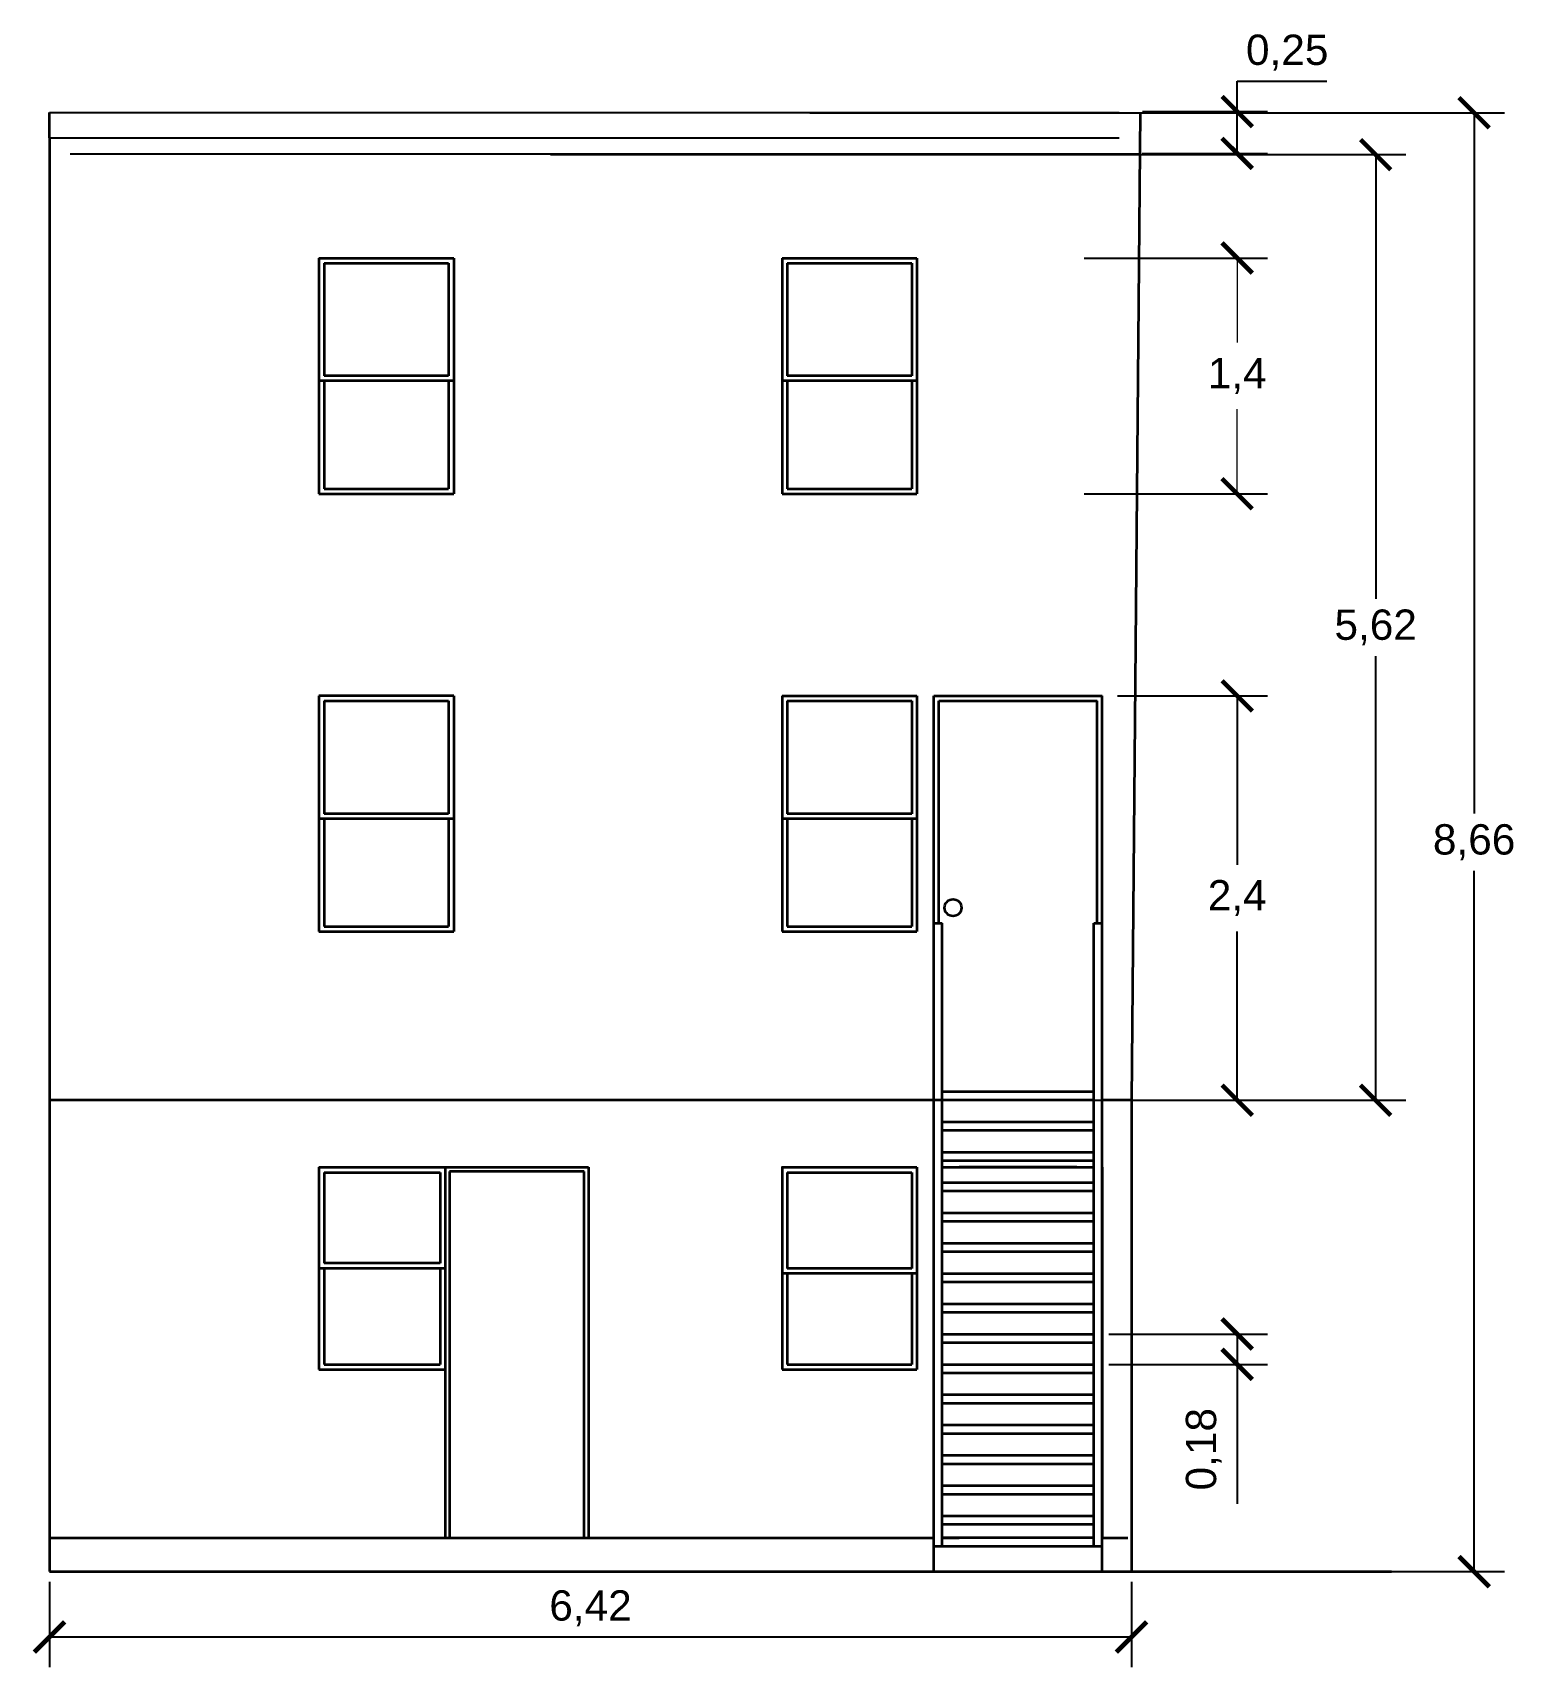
# Model space of a CAD drawing. Header units: millimetres. Extents: x 3027.51 to 3036.3, y 1824.36 to 1834.07.
import ezdxf

# ---------------------------------------------------------------- set-up
doc = ezdxf.new("R2010")
doc.units = ezdxf.units.MM
doc.linetypes.add('ACAD_ISO02W100', pattern=[15, 12, -3])
doc.linetypes.add('NASCOSTA', pattern=[9.525, 6.35, -3.175])
for name, color, linetype, lineweight in [('A-FLOR', 7, 'Continuous', 35), ('A-FLOR-STRS- EXTR', 7, 'Continuous', 35), ('A-WALL-FULL-EXTR', 7, 'Continuous', 35)]:
    doc.layers.add(name, color=color, linetype=linetype, lineweight=lineweight)
doc.layers.add('A-ROOF', color=7, linetype='NASCOSTA')
doc.styles.get("Standard").update_dxf_attribs({"font": 'arial.ttf'})
doc.dimstyles.new('ISO-25', dxfattribs={"dimtxt": 2.5, "dimasz": 2.5, "dimexe": 1.25, "dimexo": 0.625, "dimtad": 1, "dimtxsty": 'Standard', "dimcen": 2.5, "dimadec": 0, "dimazin": 0, "dimtfac": 1, "dimtmove": 0, "dimatfit": 3, "dimfxl": 1, "dimarcsym": 0})

# ---------------------------------------------------------------- blocks, each defined once
blk = doc.blocks.new('_ArchTick')
at = {"color": 0, "linetype": 'ByBlock', "const_width": 0.15}
blk.add_lwpolyline([(-0.5, -0.5), (0.5, 0.5)], dxfattribs=at)
blk = doc.blocks.new('*D3')
at = {"color": 0, "lineweight": -2, "transparency": 16777216}
for p, q in [((3032.1208, 1833.5966), (3036.2444, 1833.5966)), ((3036.0644, 1833.5966), (3036.0644, 1829.4354)), ((3036.0644, 1824.9328), (3036.0644, 1829.094)), ((3032.07, 1824.9328), (3036.2444, 1824.9328))]:
    blk.add_line(p, q, dxfattribs=at)
at = {"layer": 'Defpoints', "color": 0, "transparency": 16777216}
for p in [(3032.0583, 1833.5966), (3036.0644, 1833.5966), (3032.0075, 1824.9328)]:
    blk.add_point(p, dxfattribs=at)
at = {"color": 0, "lineweight": -2, "transparency": 16777216, "xscale": 0.18, "yscale": 0.18, "zscale": 0.18}
for p, rotation in [((3036.0644, 1833.5966), 90), ((3036.0644, 1824.9328), 270)]:
    blk.add_blockref('_ArchTick', p, dxfattribs=dict(at, rotation=rotation))
at = {"color": 0, "transparency": 16777216, "insert": (3036.0644, 1829.2647), "char_height": 0.18, "attachment_point": 5}
blk.add_mtext('8,66', dxfattribs=at)
blk = doc.blocks.new('*D4')
at = {"color": 0, "lineweight": -2, "transparency": 16777216}
for p, q in [((3034.6578, 1833.6032), (3034.6578, 1833.7832)), ((3034.6578, 1833.7832), (3035.1892, 1833.7832)), ((3034.0958, 1833.6032), (3034.8378, 1833.6032)), ((3034.6578, 1833.3551), (3034.6578, 1833.6032)), ((3034.0937, 1833.3551), (3034.8378, 1833.3551))]:
    blk.add_line(p, q, dxfattribs=at)
at = {"layer": 'Defpoints', "color": 0, "transparency": 16777216}
for p in [(3034.0333, 1833.6032), (3034.6578, 1833.6032), (3034.0312, 1833.3551)]:
    blk.add_point(p, dxfattribs=at)
at = {"color": 0, "lineweight": -2, "transparency": 16777216, "xscale": 0.18, "yscale": 0.18, "zscale": 0.18}
for p, rotation in [((3034.6578, 1833.6032), 90), ((3034.6578, 1833.3551), 270)]:
    blk.add_blockref('_ArchTick', p, dxfattribs=dict(at, rotation=rotation))
at = {"color": 0, "transparency": 16777216, "insert": (3034.9547, 1833.9539), "char_height": 0.18, "attachment_point": 5}
blk.add_mtext('0,25', dxfattribs=at)
blk = doc.blocks.new('*D5')
at = {"color": 0, "lineweight": -2, "transparency": 16777216}
for p, q in [((3030.581, 1833.3477), (3035.6599, 1833.3477)), ((3035.4799, 1833.3477), (3035.4799, 1830.7105)), ((3035.4799, 1827.732), (3035.4799, 1830.3692)), ((3030.581, 1827.732), (3035.6599, 1827.732))]:
    blk.add_line(p, q, dxfattribs=at)
at = {"layer": 'Defpoints', "color": 0, "transparency": 16777216}
for p in [(3030.5185, 1833.3477), (3035.4799, 1833.3477), (3030.5185, 1827.732)]:
    blk.add_point(p, dxfattribs=at)
at = {"color": 0, "lineweight": -2, "transparency": 16777216, "xscale": 0.18, "yscale": 0.18, "zscale": 0.18}
for p, rotation in [((3035.4799, 1833.3477), 90), ((3035.4799, 1827.732), 270)]:
    blk.add_blockref('_ArchTick', p, dxfattribs=dict(at, rotation=rotation))
at = {"color": 0, "transparency": 16777216, "insert": (3035.4799, 1830.5398), "char_height": 0.18, "attachment_point": 5}
blk.add_mtext('5,62', dxfattribs=at)
blk = doc.blocks.new('*D7')
at = {"color": 0, "lineweight": -2, "transparency": 16777216}
for p, q in [((3027.6062, 1824.8714), (3027.6062, 1824.3648)), ((3034.0304, 1824.8714), (3034.0304, 1824.3648)), ((3027.6062, 1824.5448), (3034.0304, 1824.5448))]:
    blk.add_line(p, q, dxfattribs=at)
at = {"layer": 'Defpoints', "color": 0, "transparency": 16777216}
for p in [(3027.6062, 1824.9339), (3034.0304, 1824.9339), (3034.0304, 1824.5448)]:
    blk.add_point(p, dxfattribs=at)
at = {"color": 0, "lineweight": -2, "transparency": 16777216, "xscale": 0.18, "yscale": 0.18, "zscale": 0.18, "rotation": 180}
blk.add_blockref('_ArchTick', (3027.6062, 1824.5448), dxfattribs=at)
at = {"color": 0, "lineweight": -2, "transparency": 16777216, "xscale": 0.18, "yscale": 0.18, "zscale": 0.18}
blk.add_blockref('_ArchTick', (3034.0304, 1824.5448), dxfattribs=at)
at = {"color": 0, "transparency": 16777216, "insert": (3030.8183, 1824.7154), "char_height": 0.18, "attachment_point": 5}
blk.add_mtext('6,42', dxfattribs=at)
blk = doc.blocks.new('*D8')
at = {"color": 0, "lineweight": -2, "transparency": 16777216}
for p, q in [((3033.9462, 1830.1339), (3034.8378, 1830.1339)), ((3034.6578, 1830.1339), (3034.6578, 1829.1311)), ((3034.6578, 1827.732), (3034.6578, 1828.7348)), ((3033.9462, 1827.732), (3034.8378, 1827.732))]:
    blk.add_line(p, q, dxfattribs=at)
at = {"layer": 'Defpoints', "color": 0, "transparency": 16777216}
for p in [(3033.8562, 1830.1339), (3033.8562, 1827.732), (3034.6578, 1827.732)]:
    blk.add_point(p, dxfattribs=at)
at = {"color": 0, "lineweight": -2, "transparency": 16777216, "xscale": 0.18, "yscale": 0.18, "zscale": 0.18}
for p, rotation in [((3034.6578, 1830.1339), 90), ((3034.6578, 1827.732), 270)]:
    blk.add_blockref('_ArchTick', p, dxfattribs=dict(at, rotation=rotation))
at = {"color": 0, "transparency": 16777216, "insert": (3034.6578, 1828.9329), "char_height": 0.18, "attachment_point": 5}
blk.add_mtext('2,4', dxfattribs=at)
blk = doc.blocks.new('*D9')
at = {"color": 0, "lineweight": -2, "transparency": 16777216}
for p, q in [((3033.8962, 1826.3439), (3034.8378, 1826.3439)), ((3033.8962, 1826.1639), (3034.8378, 1826.1639))]:
    blk.add_line(p, q, dxfattribs=at)
at = {"color": 0, "lineweight": -3, "transparency": 16777216}
for p, q in [((3034.6578, 1826.3439), (3034.6578, 1826.1639)), ((3034.6578, 1826.1639), (3034.6578, 1825.336))]:
    blk.add_line(p, q, dxfattribs=at)
at = {"layer": 'Defpoints', "color": 0, "transparency": 16777216}
for p in [(3033.8062, 1826.3439), (3033.8062, 1826.1639), (3034.6578, 1826.1639)]:
    blk.add_point(p, dxfattribs=at)
at = {"color": 0, "lineweight": -3, "transparency": 16777216, "xscale": 0.18, "yscale": 0.18, "zscale": 0.18}
for p, rotation in [((3034.6578, 1826.3439), 90), ((3034.6578, 1826.1639), 270)]:
    blk.add_blockref('_ArchTick', p, dxfattribs=dict(at, rotation=rotation))
at = {"color": 0, "transparency": 16777216, "insert": (3034.4596, 1825.6599), "char_height": 0.18, "attachment_point": 5, "rotation": 90}
blk.add_mtext('0,18', dxfattribs=at)
blk = doc.blocks.new('*D10')
at = {"color": 0, "lineweight": -2, "transparency": 16777216}
for p, q in [((3033.7484, 1832.7339), (3034.8378, 1832.7339)), ((3033.7484, 1831.3339), (3034.8378, 1831.3339))]:
    blk.add_line(p, q, dxfattribs=at)
at = {"color": 0, "lineweight": 0, "transparency": 16777216}
for p, q in [((3034.6578, 1832.7339), (3034.6578, 1832.2321)), ((3034.6578, 1831.3339), (3034.6578, 1831.8357))]:
    blk.add_line(p, q, dxfattribs=at)
at = {"layer": 'Defpoints', "color": 0, "transparency": 16777216}
for p in [(3033.6584, 1832.7339), (3033.6584, 1831.3339), (3034.6578, 1831.3339)]:
    blk.add_point(p, dxfattribs=at)
at = {"color": 0, "lineweight": 0, "transparency": 16777216, "xscale": 0.18, "yscale": 0.18, "zscale": 0.18}
for p, rotation in [((3034.6578, 1832.7339), 90), ((3034.6578, 1831.3339), 270)]:
    blk.add_blockref('_ArchTick', p, dxfattribs=dict(at, rotation=rotation))
at = {"color": 0, "transparency": 16777216, "insert": (3034.6578, 1832.0339), "char_height": 0.18, "attachment_point": 5}
blk.add_mtext('1,4', dxfattribs=at)

msp = doc.modelspace()

# ---------------------------------------------------------------- linework, layer by layer
msp.add_line((3033.8562, 1827.7339), (3034.0062, 1827.7339))
at = {"layer": 'A-FLOR'}
msp.add_line((3027.6062, 1824.9339), (3035.5744, 1824.9339), dxfattribs=at)
at = {"layer": 'A-FLOR-STRS- EXTR'}
for p, q in [((3032.9062, 1827.7839), (3033.8062, 1827.7839)), ((3032.9062, 1827.7339), (3033.8062, 1827.7339)), ((3032.9062, 1827.7339), (3033.8062, 1827.7339)), ((3032.9062, 1827.6039), (3033.8062, 1827.6039)), ((3032.9062, 1827.5539), (3033.8062, 1827.5539)), ((3032.9062, 1827.4239), (3033.8062, 1827.4239)), ((3032.9062, 1827.3739), (3033.8062, 1827.3739)), ((3032.9062, 1827.3339), (3033.8062, 1827.3339)), ((3033.7062, 1827.3339), (3033.0062, 1827.3339)), ((3032.9062, 1827.2439), (3033.8062, 1827.2439)), ((3032.9062, 1827.1939), (3033.8062, 1827.1939)), ((3032.9062, 1827.0639), (3033.8062, 1827.0639)), ((3032.9062, 1827.0139), (3033.8062, 1827.0139)), ((3032.9062, 1826.8839), (3033.8062, 1826.8839)), ((3032.9062, 1826.8339), (3033.8062, 1826.8339)), ((3032.9062, 1826.7039), (3033.8062, 1826.7039)), ((3032.9062, 1826.6539), (3033.8062, 1826.6539)), ((3032.9062, 1826.5239), (3033.8062, 1826.5239)), ((3032.9062, 1826.4739), (3033.8062, 1826.4739)), ((3032.9062, 1826.3439), (3033.8062, 1826.3439)), ((3032.9062, 1826.2939), (3033.8062, 1826.2939)), ((3032.9062, 1826.1639), (3033.8062, 1826.1639)), ((3032.9062, 1826.1139), (3033.8062, 1826.1139)), ((3032.9062, 1825.9839), (3033.8062, 1825.9839)), ((3032.9062, 1825.9339), (3033.8062, 1825.9339)), ((3032.9062, 1825.8039), (3033.8062, 1825.8039)), ((3032.9062, 1825.7539), (3033.8062, 1825.7539)), ((3032.9062, 1825.6239), (3033.8062, 1825.6239)), ((3032.9062, 1825.5739), (3033.8062, 1825.5739)), ((3032.9062, 1825.4439), (3033.8062, 1825.4439)), ((3032.9062, 1825.3939), (3033.8062, 1825.3939)), ((3032.9062, 1825.2639), (3033.8062, 1825.2639)), ((3032.9062, 1825.2139), (3033.8062, 1825.2139)), ((3032.8562, 1825.0839), (3033.8562, 1825.0839)), ((3033.8062, 1825.1339), (3032.9062, 1825.1339))]:
    msp.add_line(p, q, dxfattribs=at)
for points in [[(3032.8562, 1824.9339), (3032.8562, 1828.7839)], [(3032.9062, 1825.0839), (3032.9062, 1828.7839)], [(3033.8062, 1825.0839), (3033.8062, 1828.7839)], [(3033.8562, 1824.9339), (3033.8562, 1828.7839)]]:
    msp.add_lwpolyline(points, dxfattribs=at)
at = {"layer": 'A-ROOF'}
for p, q in [((3027.6062, 1833.5978), (3034.0812, 1833.5978)), ((3027.6062, 1833.4467), (3034.0799, 1833.4467)), ((3034.079, 1833.3497), (3027.6062, 1833.3497))]:
    msp.add_line(p, q, dxfattribs=at)
at = {"layer": 'A-WALL-FULL-EXTR'}
for p, q in [((3027.6062, 1833.4467), (3027.6062, 1833.5978)), ((3034.0812, 1833.5978), (3034.0304, 1827.7336)), ((3027.6062, 1833.4467), (3027.6062, 1827.7339)), ((3029.2062, 1832.7339), (3030.0062, 1832.7339)), ((3029.2062, 1832.7339), (3029.2062, 1831.3339)), ((3030.0062, 1832.7339), (3030.0062, 1831.3339)), ((3031.9562, 1832.7339), (3031.9562, 1831.3339)), ((3031.9562, 1832.7339), (3032.7562, 1832.7339)), ((3032.7562, 1832.7339), (3032.7562, 1831.3339)), ((3029.2362, 1832.7039), (3029.2362, 1832.0339)), ((3029.2362, 1832.7039), (3029.9762, 1832.7039)), ((3029.9762, 1832.7039), (3029.9762, 1832.0339)), ((3031.9862, 1832.7039), (3032.7262, 1832.7039)), ((3031.9862, 1832.7039), (3031.9862, 1832.0339)), ((3032.7262, 1832.7039), (3032.7262, 1832.0339)), ((3029.2362, 1832.0039), (3029.2362, 1831.3639)), ((3029.9762, 1832.0039), (3029.9762, 1831.3639)), ((3031.9862, 1832.0039), (3031.9862, 1831.3639)), ((3032.7262, 1832.0039), (3032.7262, 1831.3639)), ((3029.2062, 1831.3339), (3030.0062, 1831.3339)), ((3029.2362, 1831.3639), (3029.9762, 1831.3639)), ((3031.9562, 1831.3339), (3032.7562, 1831.3339)), ((3031.9862, 1831.3639), (3032.7262, 1831.3639)), ((3029.2062, 1830.1339), (3029.2062, 1828.7339)), ((3029.2062, 1830.1339), (3029.2062, 1828.7339)), ((3030.0062, 1830.1339), (3029.2062, 1830.1339)), ((3030.0062, 1830.1339), (3030.0062, 1828.7339)), ((3030.0062, 1830.1339), (3030.0062, 1828.7339)), ((3031.9562, 1830.1339), (3032.7562, 1830.1339)), ((3031.9562, 1830.1339), (3031.9562, 1828.7339)), ((3032.7562, 1830.1339), (3032.7562, 1828.7339)), ((3032.8562, 1828.7839), (3032.8562, 1830.1339)), ((3032.8562, 1830.1339), (3033.8562, 1830.1339)), ((3033.8562, 1828.7839), (3033.8562, 1830.1339)), ((3029.2362, 1830.1039), (3029.2362, 1829.4339)), ((3029.2362, 1830.1039), (3029.9762, 1830.1039)), ((3029.9762, 1830.1039), (3029.9762, 1829.4339)), ((3031.9862, 1830.1039), (3031.9862, 1829.4339)), ((3031.9862, 1830.1039), (3032.7262, 1830.1039)), ((3032.7262, 1830.1039), (3032.7262, 1829.4339)), ((3032.8862, 1830.1039), (3033.8262, 1830.1039)), ((3032.8862, 1828.7839), (3032.8862, 1830.1039)), ((3033.8262, 1828.7839), (3033.8262, 1830.1039)), ((3029.2362, 1829.4039), (3029.2362, 1828.7639)), ((3029.9762, 1829.4039), (3029.9762, 1828.7639)), ((3031.9862, 1829.4039), (3031.9862, 1828.7639)), ((3032.7262, 1829.4039), (3032.7262, 1828.7639)), ((3029.2362, 1828.7639), (3029.9762, 1828.7639)), ((3031.9562, 1828.7639), (3031.9562, 1828.7339)), ((3031.9862, 1828.7639), (3032.7262, 1828.7639)), ((3032.7562, 1828.7639), (3032.7562, 1828.7339)), ((3032.8562, 1828.7839), (3032.9062, 1828.7839)), ((3033.8062, 1828.7839), (3033.8562, 1828.7839)), ((3029.2062, 1828.7339), (3030.0062, 1828.7339)), ((3031.9562, 1828.7339), (3032.7562, 1828.7339)), ((3032.9062, 1828.6956), (3032.9062, 1828.7021)), ((3027.6062, 1827.7339), (3033.0062, 1827.7339)), ((3033.8562, 1827.7339), (3034.0304, 1827.7339)), ((3033.8562, 1827.3339), (3033.8562, 1825.1339)), ((3032.9062, 1825.1339), (3033.0062, 1825.1339))]:
    msp.add_line(p, q, dxfattribs=at)
at = {"layer": 'A-WALL-FULL-EXTR', "color": 254, "linetype": 'ACAD_ISO02W100'}
for p, q in [((3027.6062, 1827.7339), (3027.6062, 1825.1339)), ((3034.0304, 1827.7339), (3034.0304, 1825.1339)), ((3029.2062, 1827.3339), (3030.8062, 1827.3339)), ((3029.2062, 1827.3339), (3029.2062, 1826.1339)), ((3029.2362, 1827.3039), (3029.2362, 1826.7639)), ((3029.2362, 1827.3039), (3029.9262, 1827.3039)), ((3029.9262, 1827.3039), (3029.9262, 1826.7639)), ((3029.9562, 1827.3339), (3029.9562, 1825.1339)), ((3030.8062, 1827.3339), (3030.8062, 1825.1339)), ((3031.9521, 1827.3339), (3032.7521, 1827.3339)), ((3031.9562, 1827.3339), (3032.7562, 1827.3339)), ((3031.9562, 1827.3339), (3031.9562, 1826.1339)), ((3031.9862, 1827.3039), (3031.9862, 1826.7339)), ((3031.9862, 1827.3039), (3032.7262, 1827.3039)), ((3032.7262, 1827.3039), (3032.7262, 1826.7339)), ((3029.2362, 1826.7339), (3029.2362, 1826.1639)), ((3029.9262, 1826.7339), (3029.9262, 1826.1639)), ((3031.9862, 1826.7039), (3031.9862, 1826.1639)), ((3032.7262, 1826.7039), (3032.7262, 1826.1639)), ((3029.2062, 1826.1339), (3029.9562, 1826.1339)), ((3029.2362, 1826.1639), (3029.9262, 1826.1639)), ((3031.9562, 1826.1339), (3032.7562, 1826.1339)), ((3031.9862, 1826.1639), (3032.7262, 1826.1639)), ((3027.6062, 1825.1339), (3027.6062, 1824.9339)), ((3027.6062, 1825.1339), (3032.8562, 1825.1339)), ((3033.8562, 1825.1339), (3034.0079, 1825.1339)), ((3034.0304, 1825.1339), (3034.0304, 1824.9339))]:
    msp.add_line(p, q, dxfattribs=at)
at = {"layer": 'A-WALL-FULL-EXTR', "color": 254}
msp.add_line((3032.7562, 1827.3339), (3032.7562, 1826.1339), dxfattribs=at)
at = {"layer": 'A-WALL-FULL-EXTR'}
for points in [[(3030.0062, 1832.0039), (3029.2062, 1832.0039)], [(3029.9762, 1832.0339), (3029.2362, 1832.0339)], [(3032.7562, 1832.0039), (3031.9562, 1832.0039)], [(3032.7262, 1832.0339), (3031.9862, 1832.0339)], [(3029.9762, 1829.4339), (3029.2362, 1829.4339)], [(3032.7262, 1829.4339), (3031.9862, 1829.4339)], [(3030.0062, 1829.4039), (3029.2062, 1829.4039)], [(3032.7562, 1829.4039), (3031.9562, 1829.4039)]]:
    msp.add_lwpolyline(points, dxfattribs=at)
at = {"layer": 'A-WALL-FULL-EXTR', "color": 254, "linetype": 'ACAD_ISO02W100'}
for points in [[(3030.7812, 1825.1339), (3030.7812, 1827.3089), (3029.9812, 1827.3089), (3029.9812, 1825.1339)], [(3029.9562, 1826.7339), (3029.2062, 1826.7339)], [(3029.9262, 1826.7639), (3029.2362, 1826.7639)], [(3032.7262, 1826.7339), (3031.9862, 1826.7339)], [(3032.7562, 1826.7039), (3031.9562, 1826.7039)]]:
    msp.add_lwpolyline(points, dxfattribs=at)
at = {"layer": 'A-WALL-FULL-EXTR'}
msp.add_circle((3032.9706, 1828.8759), 0.0503, dxfattribs=at)

# ---------------------------------------------------------------- dimensions: what is measured, and where the dimension line sits
for base, p1, p2, override, picture, middle in [((3034.6578, 1833.6032), (3034.0312, 1833.3551), (3034.0333, 1833.6032), {"dimtxt": 0.18, "dimasz": 0.18, "dimexe": 0.18, "dimexo": 0.0625, "dimgap": 0.0625, "dimtih": 1, "dimtoh": 1, "dimblk1": 'ArchTick', "dimblk2": 'ArchTick', "dimsah": 1}, '*D4', (3034.9547, 1833.9539)), ((3036.0644, 1833.5966), (3032.0075, 1824.9328), (3032.0583, 1833.5966), {"dimtxt": 0.18, "dimasz": 0.18, "dimexe": 0.18, "dimexo": 0.0625, "dimgap": 0.0625, "dimtih": 1, "dimblk1": 'ArchTick', "dimblk2": 'ArchTick', "dimsah": 1}, '*D3', (3036.0644, 1829.2647)), ((3035.4799, 1833.3477), (3030.5185, 1827.732), (3030.5185, 1833.3477), {"dimtxt": 0.18, "dimasz": 0.18, "dimexe": 0.18, "dimexo": 0.0625, "dimgap": 0.0625, "dimtih": 1, "dimblk1": 'ArchTick', "dimblk2": 'ArchTick', "dimsah": 1}, '*D5', (3035.4799, 1830.5398)), ((3034.6578, 1831.3339), (3033.6584, 1832.7339), (3033.6584, 1831.3339), {"dimtxt": 0.18, "dimasz": 0.18, "dimexe": 0.18, "dimexo": 0.09, "dimgap": 0.09, "dimtih": 1, "dimblk1": 'ArchTick', "dimblk2": 'ArchTick', "dimsah": 1, "dimlwd": 0}, '*D10', (3034.6578, 1832.0339)), ((3034.6578, 1827.732), (3033.8562, 1830.1339), (3033.8562, 1827.732), {"dimtxt": 0.18, "dimasz": 0.18, "dimexe": 0.18, "dimexo": 0.09, "dimgap": 0.09, "dimtih": 1, "dimblk1": 'ArchTick', "dimblk2": 'ArchTick', "dimsah": 1}, '*D8', (3034.6578, 1828.9329)), ((3034.6578, 1826.1639), (3033.8062, 1826.3439), (3033.8062, 1826.1639), {"dimtxt": 0.18, "dimasz": 0.18, "dimexe": 0.18, "dimexo": 0.09, "dimgap": 0.09, "dimtih": 1, "dimblk1": 'ArchTick', "dimblk2": 'ArchTick', "dimsah": 1, "dimlwd": 65533}, '*D9', (3034.4596, 1825.6599))]:
    dim = msp.add_linear_dim(base=base, p1=p1, p2=p2, angle=90, dimstyle='ISO-25', override=override)
    dim.commit()
    dim.dimension.update_dxf_attribs({"geometry": picture, "text_midpoint": middle})
dim = msp.add_linear_dim(base=(3034.0304, 1824.5448), p1=(3027.6062, 1824.9339), p2=(3034.0304, 1824.9339), dimstyle='ISO-25', override={"dimtxt": 0.18, "dimasz": 0.18, "dimexe": 0.18, "dimexo": 0.0625, "dimgap": 0.0625, "dimblk1": 'ArchTick', "dimblk2": 'ArchTick', "dimsah": 1})
dim.commit()
dim.dimension.update_dxf_attribs({"geometry": '*D7', "text_midpoint": (3030.8183, 1824.7154)})

doc.saveas('drawing.dxf')
